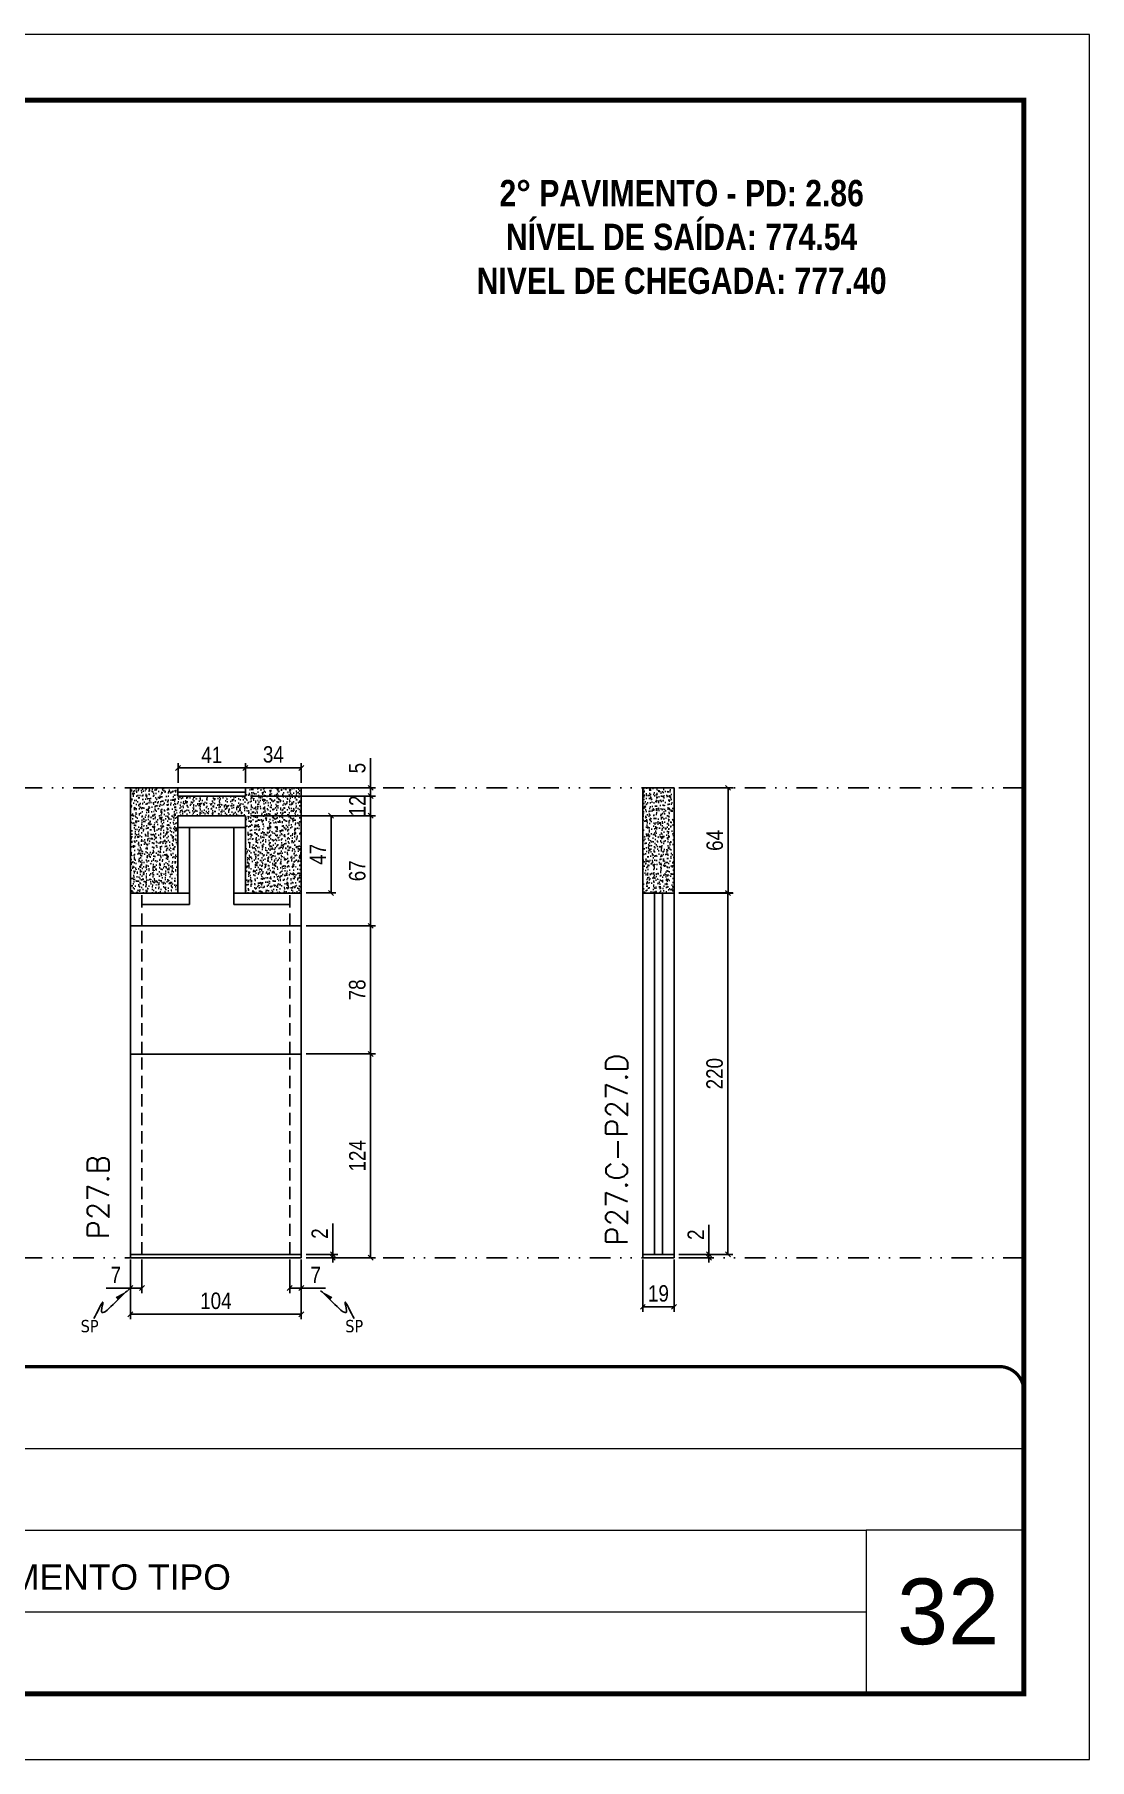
# Model space of a CAD drawing. Extents: x 808 to 7089, y -98 to 17032.
# Drawn here: x 6447 to 7089, y 7942 to 8992 of the extents above; entities that cross this region are included whole.
import ezdxf

# ---------------------------------------------------------------- set-up
doc = ezdxf.new("R2010")
doc.units = 0
for name, pattern in [('CONTINUO', [0]), ('DASHED', [0.75, 0.5, -0.25]), ('DIVIDE2', [0.625, 0.25, -0.125, 0, -0.125, 0, -0.125]), ('HIDDEN', [0.375, 0.25, -0.125])]:
    doc.linetypes.add(name, pattern=pattern)
for name, color, linetype, lineweight in [('CARIMBO', 255, 'Continuous', 9), ('Folhas', 255, 'Continuous', 9), ('SARRAFO DE PRESSAO', 251, 'DASHED', 9), ('Texto Seção', 7, 'Continuous', 15)]:
    doc.layers.add(name, color=color, linetype=linetype, lineweight=lineweight)
for name, color, linetype in [('COTA', 241, 'Continuous'), ('NOMENCLATURA', 7, 'Continuous'), ('Nível', 160, 'Continuous'), ('Painéis', 200, 'Continuous'), ('SARR_2.2x7', 40, 'Continuous'), ('SARR_EDITAR', 141, 'Continuous'), ('Sarrafo de Pressão', 42, 'HIDDEN'), ('texto', 7, 'Continuous')]:
    doc.layers.add(name, color=color, linetype=linetype)
doc.styles.add('ARIAL', font='arial.ttf')
doc.styles.add('COTA TECNICA', font='techl___.ttf', dxfattribs={"height": 10})
doc.styles.add('COTA TECNICA-50', font='techl___.ttf', dxfattribs={"height": 10})
doc.styles.add('REGUA-120', font='ROMANS.shx', dxfattribs={"height": 15})
doc.styles.add('ROMANC', font='techb___.ttf', dxfattribs={"height": 2.5})
doc.styles.get("Standard").update_dxf_attribs({"font": 'arial.ttf'})
doc.dimstyles.new('COTA PAINEL-50', dxfattribs={"dimtxt": 10, "dimasz": 3, "dimexe": 3, "dimexo": 3, "dimgap": 3, "dimtad": 1, "dimdec": 1, "dimzin": 12, "dimdsep": 46, "dimtxsty": 'COTA TECNICA-50', "dimblk1": 'OBLIQUE', "dimblk2": 'OBLIQUE', "dimsah": 1, "dimcen": 0.9, "dimclrd": 4, "dimclre": 4, "dimclrt": 240, "dimadec": 1, "dimazin": 3, "dimtfac": 1, "dimtdec": 1, "dimtmove": 0, "dimatfit": 3, "dimfxl": 1, "dimtolj": 1, "dimtzin": 12, "dimarcsym": 0})
doc.dimstyles.new('PAINEL', dxfattribs={"dimtxt": 10, "dimasz": 3, "dimexe": 3, "dimexo": 3, "dimgap": 3, "dimtad": 1, "dimdec": 1, "dimzin": 12, "dimdsep": 46, "dimtxsty": 'COTA TECNICA', "dimblk1": 'OBLIQUE', "dimblk2": 'OBLIQUE', "dimsah": 1, "dimcen": 0.9, "dimclrd": 4, "dimclre": 4, "dimclrt": 240, "dimadec": 1, "dimazin": 3, "dimtfac": 1, "dimtdec": 1, "dimtmove": 0, "dimatfit": 3, "dimfxl": 1, "dimtolj": 1, "dimtzin": 12, "dimarcsym": 0})
doc.dimstyles.get("Standard").update_dxf_attribs({"dimtxt": 0.18, "dimasz": 0.18, "dimexe": 0.18, "dimexo": 0.0625, "dimgap": 0.09, "dimtad": 0, "dimtih": 1, "dimtoh": 1, "dimdec": 4, "dimzin": 0, "dimdsep": 46, "dimtxsty": 'Standard', "dimcen": 0.09, "dimadec": 0, "dimazin": 0, "dimtfac": 1, "dimtdec": 4, "dimtofl": 0, "dimtmove": 0, "dimatfit": 3, "dimfxl": 1, "dimtolj": 1, "dimtzin": 0, "dimarcsym": 0})

# ---------------------------------------------------------------- blocks, each defined once
blk = doc.blocks.new('9999999999')
at = {"color": 30, "linetype": 'CONTINUO'}
for p, q in [((98564.6, 34379.6), (99584, 34379.6)), ((98564.6, 34329.8), (99488, 34329.8)), ((99584, 34329.8), (99488, 34329.8)), ((99488, 34329.8), (99488, 34230.2)), ((98564.6, 34280), (99488, 34280))]:
    blk.add_line(p, q, dxfattribs=at)
at = {"color": 30, "linetype": 'CONTINUO', "const_width": 2}
blk.add_lwpolyline([(99584, 34230.2), (99584, 34414.4, 0.414214), (99569, 34429.4), (98229, 34429.4, 0.414214), (98214, 34414.4), (98214, 34245.2, 0.414214), (98229, 34230.2), (99584, 34230.2)], format="xyb", dxfattribs=at)
at = {"layer": 'Folhas'}
blk.add_lwpolyline([(98139, 34190.2), (99624, 34190.2), (99624, 35240.2), (98139, 35240.2)], close=True, dxfattribs=at)
at = {"layer": 'Folhas', "color": 30, "const_width": 3}
blk.add_lwpolyline([(98214, 34230.2), (99584, 34230.2), (99584, 35200.2), (98214, 35200.2)], close=True, dxfattribs=at)
at = {"color": 7, "linetype": 'Continuous', "ltscale": 5, "style": 'ARIAL'}
blk.add_text('2°, 3° E PAVIMENTO TIPO', height=15.483, dxfattribs=at).set_placement((98837.7, 34293.5))
blk = doc.blocks.new('_Oblique')
at = {"color": 0, "linetype": 'ByBlock', "lineweight": -2}
blk.add_line((-0.5, -0.5), (0.5, 0.5), dxfattribs=at)
blk = doc.blocks.new('*D674')
at = {"layer": 'COTA', "color": 4, "lineweight": -2, "transparency": 16777216}
for p, q in [((6816.8, 8246.9), (6816.8, 8215)), ((6835.8, 8246.9), (6835.8, 8215)), ((6816.8, 8218), (6835.8, 8218))]:
    blk.add_line(p, q, dxfattribs=at)
at = {"layer": 'Defpoints', "color": 0, "transparency": 16777216}
for p in [(6816.8, 8249.9), (6835.8, 8249.9), (6835.8, 8218)]:
    blk.add_point(p, dxfattribs=at)
at = {"layer": 'COTA', "color": 4, "lineweight": -2, "transparency": 16777216, "xscale": 3, "yscale": 3, "zscale": 3, "rotation": 180}
blk.add_blockref('_Oblique', (6816.8, 8218), dxfattribs=at)
at = {"layer": 'COTA', "color": 4, "lineweight": -2, "transparency": 16777216, "xscale": 3, "yscale": 3, "zscale": 3}
blk.add_blockref('_Oblique', (6835.8, 8218), dxfattribs=at)
at = {"layer": 'COTA', "color": 240, "transparency": 16777216, "insert": (6826.3, 8226.1), "char_height": 10, "attachment_point": 5, "style": 'COTA TECNICA'}
blk.add_mtext('\\A1;19', dxfattribs=at)
blk = doc.blocks.new('*D675')
at = {"layer": 'COTA', "color": 4, "lineweight": -2, "transparency": 16777216}
for p, q in [((6838.8, 8469.9), (6871.6, 8469.9)), ((6868.6, 8249.9), (6868.6, 8469.9)), ((6838.8, 8249.9), (6871.6, 8249.9))]:
    blk.add_line(p, q, dxfattribs=at)
at = {"layer": 'Defpoints', "color": 0, "transparency": 16777216}
for p in [(6835.8, 8469.9), (6868.6, 8469.9), (6835.8, 8249.9)]:
    blk.add_point(p, dxfattribs=at)
at = {"layer": 'COTA', "color": 4, "lineweight": -2, "transparency": 16777216, "xscale": 3, "yscale": 3, "zscale": 3}
for p, rotation in [((6868.6, 8469.9), 90), ((6868.6, 8249.9), 270)]:
    blk.add_blockref('_Oblique', p, dxfattribs=dict(at, rotation=rotation))
at = {"layer": 'COTA', "color": 240, "transparency": 16777216, "insert": (6860.5, 8359.9), "char_height": 10, "attachment_point": 5, "rotation": 90, "style": 'COTA TECNICA'}
blk.add_mtext('\\A1;220', dxfattribs=at)
blk = doc.blocks.new('*D676')
at = {"layer": 'COTA', "color": 4, "lineweight": -2, "transparency": 16777216}
for p, q in [((6857, 8249.9), (6857, 8268)), ((6838.8, 8249.9), (6860, 8249.9)), ((6838.8, 8247.9), (6860, 8247.9)), ((6857, 8247.9), (6857, 8249.9)), ((6857, 8247.9), (6857, 8244.9))]:
    blk.add_line(p, q, dxfattribs=at)
at = {"layer": 'Defpoints', "color": 0, "transparency": 16777216}
for p in [(6835.8, 8249.9), (6835.8, 8247.9), (6857, 8249.9)]:
    blk.add_point(p, dxfattribs=at)
at = {"layer": 'COTA', "color": 4, "lineweight": -2, "transparency": 16777216, "xscale": 3, "yscale": 3, "zscale": 3}
for p, rotation in [((6857, 8249.9), 270), ((6857, 8247.9), 90)]:
    blk.add_blockref('_Oblique', p, dxfattribs=dict(at, rotation=rotation))
at = {"layer": 'COTA', "color": 240, "transparency": 16777216, "insert": (6849, 8261.9), "char_height": 10, "attachment_point": 5, "rotation": 90, "style": 'COTA TECNICA-50'}
blk.add_mtext('\\A1;2', dxfattribs=at)
blk = doc.blocks.new('*D1761')
at = {"layer": 'COTA', "color": 4, "linetype": 'ByBlock', "lineweight": -2, "transparency": 16777216}
for p, q in [((6838.8, 8533.9), (6871.7, 8533.9)), ((6868.7, 8533.9), (6868.7, 8469.8)), ((6838.8, 8469.8), (6871.7, 8469.8))]:
    blk.add_line(p, q, dxfattribs=at)
at = {"layer": 'Defpoints', "color": 0, "linetype": 'ByBlock', "transparency": 16777216}
for p in [(6835.8, 8533.9), (6835.8, 8469.8), (6868.7, 8469.8)]:
    blk.add_point(p, dxfattribs=at)
at = {"layer": 'COTA', "color": 4, "linetype": 'ByBlock', "lineweight": -2, "transparency": 16777216, "xscale": 3, "yscale": 3, "zscale": 3}
for p, rotation in [((6868.7, 8533.9), 90), ((6868.7, 8469.8), 270)]:
    blk.add_blockref('_Oblique', p, dxfattribs=dict(at, rotation=rotation))
at = {"layer": 'COTA', "color": 240, "linetype": 'ByBlock', "transparency": 16777216, "insert": (6860.6, 8501.9), "char_height": 10, "attachment_point": 5, "rotation": 90, "style": 'COTA TECNICA'}
blk.add_mtext('\\A1;64', dxfattribs=at)
blk = doc.blocks.new('*D786')
at = {"layer": 'COTA', "color": 4, "lineweight": -2, "transparency": 16777216}
for p, q in [((6504.9, 8246.9), (6504.9, 8210.5)), ((6608.9, 8246.9), (6608.9, 8210.5)), ((6608.9, 8213.5), (6504.9, 8213.5))]:
    blk.add_line(p, q, dxfattribs=at)
at = {"layer": 'Defpoints', "color": 0, "transparency": 16777216}
for p in [(6504.9, 8249.9), (6608.9, 8249.9), (6504.9, 8213.5)]:
    blk.add_point(p, dxfattribs=at)
at = {"layer": 'COTA', "color": 4, "lineweight": -2, "transparency": 16777216, "xscale": 3, "yscale": 3, "zscale": 3, "rotation": 180}
blk.add_blockref('_Oblique', (6504.9, 8213.5), dxfattribs=at)
at = {"layer": 'COTA', "color": 4, "lineweight": -2, "transparency": 16777216, "xscale": 3, "yscale": 3, "zscale": 3}
blk.add_blockref('_Oblique', (6608.9, 8213.5), dxfattribs=at)
at = {"layer": 'COTA', "color": 240, "transparency": 16777216, "insert": (6556.9, 8221.6), "char_height": 10, "attachment_point": 5, "style": 'COTA TECNICA'}
blk.add_mtext('\\A1;104', dxfattribs=at)
blk = doc.blocks.new('*D787')
at = {"layer": 'COTA', "color": 4, "lineweight": -2, "transparency": 16777216}
for p, q in [((6601.9, 8246.9), (6601.9, 8226.4)), ((6608.9, 8244.9), (6608.9, 8226.4)), ((6601.9, 8229.4), (6608.9, 8229.4)), ((6608.9, 8229.4), (6623.6, 8229.4))]:
    blk.add_line(p, q, dxfattribs=at)
at = {"layer": 'Defpoints', "color": 0, "transparency": 16777216}
for p in [(6601.9, 8249.9), (6608.9, 8247.9), (6608.9, 8229.4)]:
    blk.add_point(p, dxfattribs=at)
at = {"layer": 'COTA', "color": 4, "lineweight": -2, "transparency": 16777216, "xscale": 3, "yscale": 3, "zscale": 3, "rotation": 180}
blk.add_blockref('_Oblique', (6601.9, 8229.4), dxfattribs=at)
at = {"layer": 'COTA', "color": 4, "lineweight": -2, "transparency": 16777216, "xscale": 3, "yscale": 3, "zscale": 3}
blk.add_blockref('_Oblique', (6608.9, 8229.4), dxfattribs=at)
at = {"layer": 'COTA', "color": 240, "transparency": 16777216, "insert": (6617.7, 8237.4), "char_height": 10, "attachment_point": 5, "style": 'COTA TECNICA-50'}
blk.add_mtext('\\A1;7', dxfattribs=at)
blk = doc.blocks.new('*D788')
at = {"layer": 'COTA', "color": 4, "lineweight": -2, "transparency": 16777216}
for p, q in [((6504.9, 8244.9), (6504.9, 8226.4)), ((6511.9, 8246.9), (6511.9, 8226.4)), ((6504.9, 8229.4), (6490.1, 8229.4)), ((6511.9, 8229.4), (6504.9, 8229.4))]:
    blk.add_line(p, q, dxfattribs=at)
at = {"layer": 'Defpoints', "color": 0, "transparency": 16777216}
for p in [(6504.9, 8247.9), (6511.9, 8249.9), (6504.9, 8229.4)]:
    blk.add_point(p, dxfattribs=at)
at = {"layer": 'COTA', "color": 4, "lineweight": -2, "transparency": 16777216, "xscale": 3, "yscale": 3, "zscale": 3, "rotation": 180}
blk.add_blockref('_Oblique', (6504.9, 8229.4), dxfattribs=at)
at = {"layer": 'COTA', "color": 4, "lineweight": -2, "transparency": 16777216, "xscale": 3, "yscale": 3, "zscale": 3}
blk.add_blockref('_Oblique', (6511.9, 8229.4), dxfattribs=at)
at = {"layer": 'COTA', "color": 240, "transparency": 16777216, "insert": (6496, 8237.4), "char_height": 10, "attachment_point": 5, "style": 'COTA TECNICA-50'}
blk.add_mtext('\\A1;7', dxfattribs=at)
blk = doc.blocks.new('*D789')
at = {"layer": 'COTA', "color": 4, "linetype": 'ByBlock', "lineweight": -2, "transparency": 16777216}
for p, q in [((6611.9, 8371.9), (6654.1, 8371.9)), ((6651.1, 8247.9), (6651.1, 8371.9)), ((6611.9, 8247.9), (6654.1, 8247.9))]:
    blk.add_line(p, q, dxfattribs=at)
at = {"layer": 'Defpoints', "color": 0, "linetype": 'ByBlock', "transparency": 16777216}
for p in [(6608.9, 8371.9), (6651.1, 8371.9), (6608.9, 8247.9)]:
    blk.add_point(p, dxfattribs=at)
at = {"layer": 'COTA', "color": 4, "linetype": 'ByBlock', "lineweight": -2, "transparency": 16777216, "xscale": 3, "yscale": 3, "zscale": 3}
for p, rotation in [((6651.1, 8371.9), 90), ((6651.1, 8247.9), 270)]:
    blk.add_blockref('_Oblique', p, dxfattribs=dict(at, rotation=rotation))
at = {"layer": 'COTA', "color": 240, "linetype": 'ByBlock', "transparency": 16777216, "insert": (6643, 8309.9), "char_height": 10, "attachment_point": 5, "rotation": 90, "style": 'COTA TECNICA'}
blk.add_mtext('\\A1;124', dxfattribs=at)
blk = doc.blocks.new('*D790')
at = {"layer": 'COTA', "color": 4, "lineweight": -2, "transparency": 16777216}
for p, q in [((6628.1, 8249.9), (6628.1, 8268.7)), ((6611.9, 8249.9), (6631.1, 8249.9)), ((6611.9, 8247.9), (6631.1, 8247.9)), ((6628.1, 8247.9), (6628.1, 8249.9)), ((6628.1, 8247.9), (6628.1, 8244.9))]:
    blk.add_line(p, q, dxfattribs=at)
at = {"layer": 'Defpoints', "color": 0, "transparency": 16777216}
for p in [(6608.9, 8249.9), (6608.9, 8247.9), (6628.1, 8247.9)]:
    blk.add_point(p, dxfattribs=at)
at = {"layer": 'COTA', "color": 4, "lineweight": -2, "transparency": 16777216, "xscale": 3, "yscale": 3, "zscale": 3}
for p, rotation in [((6628.1, 8249.9), 270), ((6628.1, 8247.9), 90)]:
    blk.add_blockref('_Oblique', p, dxfattribs=dict(at, rotation=rotation))
at = {"layer": 'COTA', "color": 240, "transparency": 16777216, "insert": (6620.1, 8262.6), "char_height": 10, "attachment_point": 5, "rotation": 90, "style": 'COTA TECNICA-50'}
blk.add_mtext('\\A1;2', dxfattribs=at)
blk = doc.blocks.new('*D791')
at = {"layer": 'COTA', "color": 4, "linetype": 'ByBlock', "lineweight": -2, "transparency": 16777216}
for p, q in [((6611.9, 8371.9), (6654.1, 8371.9)), ((6651.1, 8247.9), (6651.1, 8371.9)), ((6611.9, 8247.9), (6654.1, 8247.9))]:
    blk.add_line(p, q, dxfattribs=at)
at = {"layer": 'Defpoints', "color": 0, "linetype": 'ByBlock', "transparency": 16777216}
for p in [(6608.9, 8371.9), (6651.1, 8371.9), (6608.9, 8247.9)]:
    blk.add_point(p, dxfattribs=at)
at = {"layer": 'COTA', "color": 4, "linetype": 'ByBlock', "lineweight": -2, "transparency": 16777216, "xscale": 3, "yscale": 3, "zscale": 3}
for p, rotation in [((6651.1, 8371.9), 90), ((6651.1, 8247.9), 270)]:
    blk.add_blockref('_Oblique', p, dxfattribs=dict(at, rotation=rotation))
at = {"layer": 'COTA', "color": 240, "linetype": 'ByBlock', "transparency": 16777216, "insert": (6643, 8309.9), "char_height": 10, "attachment_point": 5, "rotation": 90, "style": 'COTA TECNICA'}
blk.add_mtext('\\A1;124', dxfattribs=at)
blk = doc.blocks.new('*D792')
at = {"layer": 'COTA', "color": 4, "lineweight": -2, "transparency": 16777216}
for p, q in [((6574.9, 8536.9), (6574.9, 8549)), ((6608.9, 8536.9), (6608.9, 8549)), ((6574.9, 8546), (6608.9, 8546))]:
    blk.add_line(p, q, dxfattribs=at)
at = {"layer": 'Defpoints', "color": 0, "transparency": 16777216}
for p in [(6608.9, 8546), (6574.9, 8533.9), (6608.9, 8533.9)]:
    blk.add_point(p, dxfattribs=at)
at = {"layer": 'COTA', "color": 4, "lineweight": -2, "transparency": 16777216, "xscale": 3, "yscale": 3, "zscale": 3, "rotation": 180}
blk.add_blockref('_Oblique', (6574.9, 8546), dxfattribs=at)
at = {"layer": 'COTA', "color": 4, "lineweight": -2, "transparency": 16777216, "xscale": 3, "yscale": 3, "zscale": 3}
blk.add_blockref('_Oblique', (6608.9, 8546), dxfattribs=at)
at = {"layer": 'COTA', "color": 240, "transparency": 16777216, "insert": (6591.9, 8554.2), "char_height": 10, "attachment_point": 5, "style": 'COTA TECNICA-50'}
blk.add_mtext('\\A1;34', dxfattribs=at)
blk = doc.blocks.new('*D793')
at = {"layer": 'COTA', "color": 4, "lineweight": -2, "transparency": 16777216}
for p, q in [((6577.9, 8516.9), (6654.1, 8516.9)), ((6651.1, 8516.9), (6651.1, 8449.9)), ((6611.9, 8449.9), (6654.1, 8449.9))]:
    blk.add_line(p, q, dxfattribs=at)
at = {"layer": 'Defpoints', "color": 0, "transparency": 16777216}
for p in [(6574.9, 8516.9), (6608.9, 8449.9), (6651.1, 8449.9)]:
    blk.add_point(p, dxfattribs=at)
at = {"layer": 'COTA', "color": 4, "lineweight": -2, "transparency": 16777216, "xscale": 3, "yscale": 3, "zscale": 3}
for p, rotation in [((6651.1, 8516.9), 90), ((6651.1, 8449.9), 270)]:
    blk.add_blockref('_Oblique', p, dxfattribs=dict(at, rotation=rotation))
at = {"layer": 'COTA', "color": 240, "transparency": 16777216, "insert": (6643, 8483.4), "char_height": 10, "attachment_point": 5, "rotation": 90, "style": 'COTA TECNICA'}
blk.add_mtext('\\A1;67', dxfattribs=at)
blk = doc.blocks.new('*D1762')
at = {"layer": 'COTA', "color": 4, "lineweight": -2, "transparency": 16777216}
for p, q in [((6611.9, 8449.9), (6654.1, 8449.9)), ((6651.1, 8449.9), (6651.1, 8371.9)), ((6611.9, 8371.9), (6654.1, 8371.9))]:
    blk.add_line(p, q, dxfattribs=at)
at = {"layer": 'Defpoints', "color": 0, "transparency": 16777216}
for p in [(6608.9, 8449.9), (6608.9, 8371.9), (6651.1, 8371.9)]:
    blk.add_point(p, dxfattribs=at)
at = {"layer": 'COTA', "color": 4, "lineweight": -2, "transparency": 16777216, "xscale": 3, "yscale": 3, "zscale": 3}
for p, rotation in [((6651.1, 8449.9), 90), ((6651.1, 8371.9), 270)]:
    blk.add_blockref('_Oblique', p, dxfattribs=dict(at, rotation=rotation))
at = {"layer": 'COTA', "color": 240, "transparency": 16777216, "insert": (6643, 8410.9), "char_height": 10, "attachment_point": 5, "rotation": 90, "style": 'COTA TECNICA'}
blk.add_mtext('\\A1;78', dxfattribs=at)
blk = doc.blocks.new('*D1763')
at = {"layer": 'COTA', "color": 4, "lineweight": -2, "transparency": 16777216}
for p, q in [((6577.9, 8516.9), (6630, 8516.9)), ((6627, 8516.9), (6627, 8469.9)), ((6611.9, 8469.9), (6630, 8469.9))]:
    blk.add_line(p, q, dxfattribs=at)
at = {"layer": 'Defpoints', "color": 0, "transparency": 16777216}
for p in [(6574.9, 8516.9), (6608.9, 8469.9), (6627, 8469.9)]:
    blk.add_point(p, dxfattribs=at)
at = {"layer": 'COTA', "color": 4, "lineweight": -2, "transparency": 16777216, "xscale": 3, "yscale": 3, "zscale": 3}
for p, rotation in [((6627, 8516.9), 90), ((6627, 8469.9), 270)]:
    blk.add_blockref('_Oblique', p, dxfattribs=dict(at, rotation=rotation))
at = {"layer": 'COTA', "color": 240, "transparency": 16777216, "insert": (6619, 8493.4), "char_height": 10, "attachment_point": 5, "rotation": 90, "style": 'COTA TECNICA'}
blk.add_mtext('\\A1;47', dxfattribs=at)
blk = doc.blocks.new('*D1764')
at = {"layer": 'COTA', "color": 4, "lineweight": -2, "transparency": 16777216}
for p, q in [((6577.9, 8528.9), (6654.1, 8528.9)), ((6651.1, 8516.9), (6651.1, 8528.9)), ((6577.9, 8516.9), (6654.1, 8516.9))]:
    blk.add_line(p, q, dxfattribs=at)
at = {"layer": 'Defpoints', "color": 0, "transparency": 16777216}
for p in [(6574.9, 8528.9), (6651.1, 8528.9), (6574.9, 8516.9)]:
    blk.add_point(p, dxfattribs=at)
at = {"layer": 'COTA', "color": 4, "lineweight": -2, "transparency": 16777216, "xscale": 3, "yscale": 3, "zscale": 3}
for p, rotation in [((6651.1, 8528.9), 90), ((6651.1, 8516.9), 270)]:
    blk.add_blockref('_Oblique', p, dxfattribs=dict(at, rotation=rotation))
at = {"layer": 'COTA', "color": 240, "transparency": 16777216, "insert": (6643, 8522.9), "char_height": 10, "attachment_point": 5, "rotation": 90, "style": 'COTA TECNICA'}
blk.add_mtext('\\A1;12', dxfattribs=at)
blk = doc.blocks.new('*D1765')
at = {"layer": 'COTA', "color": 4, "lineweight": -2, "transparency": 16777216}
for p, q in [((6651.1, 8533.9), (6651.1, 8552)), ((6577.9, 8533.9), (6654.1, 8533.9)), ((6577.9, 8528.9), (6654.1, 8528.9)), ((6651.1, 8528.9), (6651.1, 8533.9)), ((6651.1, 8528.9), (6651.1, 8525.9))]:
    blk.add_line(p, q, dxfattribs=at)
at = {"layer": 'Defpoints', "color": 0, "transparency": 16777216}
for p in [(6574.9, 8533.9), (6574.9, 8528.9), (6651.1, 8533.9)]:
    blk.add_point(p, dxfattribs=at)
at = {"layer": 'COTA', "color": 4, "lineweight": -2, "transparency": 16777216, "xscale": 3, "yscale": 3, "zscale": 3}
for p, rotation in [((6651.1, 8533.9), 270), ((6651.1, 8528.9), 90)]:
    blk.add_blockref('_Oblique', p, dxfattribs=dict(at, rotation=rotation))
at = {"layer": 'COTA', "color": 240, "transparency": 16777216, "insert": (6643, 8545.9), "char_height": 10, "attachment_point": 5, "rotation": 90, "style": 'COTA TECNICA'}
blk.add_mtext('\\A1;5', dxfattribs=at)
blk = doc.blocks.new('*D1766')
at = {"layer": 'COTA', "color": 4, "lineweight": -2, "transparency": 16777216}
for p, q in [((6533.9, 8536.9), (6533.9, 8549)), ((6574.9, 8536.9), (6574.9, 8549)), ((6533.9, 8546), (6574.9, 8546))]:
    blk.add_line(p, q, dxfattribs=at)
at = {"layer": 'Defpoints', "color": 0, "transparency": 16777216}
for p in [(6574.9, 8546), (6533.9, 8533.9), (6574.9, 8533.9)]:
    blk.add_point(p, dxfattribs=at)
at = {"layer": 'COTA', "color": 4, "lineweight": -2, "transparency": 16777216, "xscale": 3, "yscale": 3, "zscale": 3, "rotation": 180}
blk.add_blockref('_Oblique', (6533.9, 8546), dxfattribs=at)
at = {"layer": 'COTA', "color": 4, "lineweight": -2, "transparency": 16777216, "xscale": 3, "yscale": 3, "zscale": 3}
blk.add_blockref('_Oblique', (6574.9, 8546), dxfattribs=at)
at = {"layer": 'COTA', "color": 240, "transparency": 16777216, "insert": (6554.4, 8554), "char_height": 10, "attachment_point": 5, "style": 'COTA TECNICA'}
blk.add_mtext('\\A1;41', dxfattribs=at)

msp = doc.modelspace()

# ---------------------------------------------------------------- hatches: boundary and pattern name
at = {"layer": 'COTA', "linetype": 'ByBlock'}
h = msp.add_hatch(dxfattribs=at)
h.set_pattern_fill('AR-CONC', color=256, scale=0.03)
h.set_pattern_definition([(50, (-1928.2363, 4421.873), (5.46554, -0.4781726), [0.5715, -6.2865]), (355, (-1928.2363, 4421.873), (-1.0573026, 5.7317054), [0.4572, -5.0292175]), (100.451445, (-1927.781, 4421.833), (4.4082374, 5.2535326), [0.4857003, -5.3427073]), (46.1842, (-1928.2363, 4423.397), (8.132371, -1.26127), [0.85725, -9.42975]), (96.63556, (-1927.559, 4423.292), (7.122124, 7.422784), [0.728551, -8.014068]), (351.18415, (-1928.236, 4423.397), (7.122124, 7.422784), [0.685799, -7.543792]), (21, (-1927.4743, 4423.016), (4.5484317, -3.067956), [0.5715, -6.2865]), (326, (-1927.4743, 4423.016), (1.854061, 5.525639), [0.4572, -5.0292]), (71.451445, (-1927.0953, 4422.76), (6.4024926, 2.457683), [0.4857003, -5.342698]), (37.5, (-1928.2363, 4421.8729), (0.0926581, 2.53665117), [0, -4.96824, 0, -5.1054, 0, -5.04825]), (7.5, (-1928.2363, 4421.873), (2.0045899, 3.00541724), [0, -2.91084, 0, -4.85394, 0, -1.92405]), (327.5, (-1929.9356, 4421.8729), (4.06771786, -0.1718623), [0, -1.905, 0, -5.9436, 0, -7.8867]), (317.5, (-1930.6976, 4421.873), (4.4438754, 0.7627947), [0, -2.4765, 0, -3.94716, 0, -5.6007])])
h.paths.add_polyline_path([(6533.85, 8528.86), (6533.85, 8533.86), (6504.85, 8533.86), (6504.85, 8469.86), (6533.85, 8469.86), (6533.85, 8516.86), (6574.85, 8516.86), (6574.85, 8469.86), (6608.85, 8469.86), (6608.85, 8533.86), (6574.85, 8533.86), (6574.85, 8528.86)])
h = msp.add_hatch(dxfattribs=at)
h.set_pattern_fill('AR-CONC', color=256, scale=0.03)
h.set_pattern_definition([(50, (-2272.313, 4421.873), (5.46554, -0.4781726), [0.5715, -6.2865]), (355, (-2272.313, 4421.873), (-1.0573026, 5.7317054), [0.4572, -5.0292175]), (100.451445, (-2271.8576, 4421.833), (4.4082374, 5.2535326), [0.4857003, -5.3427073]), (46.1842, (-2272.313, 4423.397), (8.132371, -1.26127), [0.85725, -9.42975]), (96.63556, (-2271.635, 4423.292), (7.122124, 7.422784), [0.728551, -8.014068]), (351.18415, (-2272.313, 4423.397), (7.122124, 7.422784), [0.685799, -7.543792]), (21, (-2271.551, 4423.016), (4.5484317, -3.067956), [0.5715, -6.2865]), (326, (-2271.551, 4423.016), (1.854061, 5.525639), [0.4572, -5.0292]), (71.451445, (-2271.172, 4422.76), (6.4024926, 2.457683), [0.4857003, -5.342698]), (37.5, (-2272.313, 4421.8729), (0.0926581, 2.53665117), [0, -4.96824, 0, -5.1054, 0, -5.04825]), (7.5, (-2272.313, 4421.873), (2.0045899, 3.00541724), [0, -2.91084, 0, -4.85394, 0, -1.92405]), (327.5, (-2274.0123, 4421.8729), (4.06771786, -0.1718623), [0, -1.905, 0, -5.9436, 0, -7.8867]), (317.5, (-2274.7743, 4421.873), (4.4438754, 0.7627947), [0, -2.4765, 0, -3.94716, 0, -5.6007])])
h.paths.add_polyline_path([(6835.81, 8533.86), (6816.81, 8533.86), (6816.81, 8469.84), (6835.81, 8469.84)])

# ---------------------------------------------------------------- linework, layer by layer
for p, q in [((6504.85, 8533.86), (6504.85, 8533.86)), ((6504.85, 8469.86), (6504.85, 8533.86)), ((6504.85, 8533.86), (6533.85, 8533.86)), ((6574.85, 8533.86), (6608.85, 8533.86)), ((6608.85, 8469.86), (6608.85, 8533.86)), ((6504.85, 8469.86), (6504.85, 8469.86))]:
    msp.add_line(p, q, dxfattribs=at)
msp.add_lwpolyline([(6816.81, 8469.84), (6835.81, 8469.84), (6835.81, 8533.86), (6816.81, 8533.86)], close=True, dxfattribs=at)
at = {"layer": 'Nível', "color": 4, "linetype": 'DIVIDE2', "ltscale": 50}
for p, q in [((5998.34, 8533.86), (7048.67, 8533.86)), ((5998.34, 8247.86), (7048.67, 8247.86))]:
    msp.add_line(p, q, dxfattribs=at)
at = {"layer": 'Painéis'}
for p, q in [((6533.85, 8516.86), (6574.85, 8516.86)), ((6533.85, 8516.86), (6533.85, 8469.86)), ((6574.85, 8516.86), (6574.85, 8469.86)), ((6504.85, 8371.86), (6504.85, 8469.86)), ((6533.85, 8469.86), (6504.85, 8469.86)), ((6574.85, 8469.86), (6608.85, 8469.86)), ((6608.85, 8469.86), (6608.85, 8371.86)), ((6816.81, 8469.86), (6816.81, 8249.86)), ((6816.81, 8469.86), (6835.81, 8469.86)), ((6816.81, 8469.86), (6835.81, 8469.86)), ((6835.81, 8469.86), (6835.81, 8249.86)), ((6504.85, 8449.86), (6608.85, 8449.86)), ((6816.81, 8249.86), (6835.81, 8249.86)), ((6816.81, 8249.86), (6835.81, 8249.86)), ((6816.81, 8247.86), (6816.81, 8249.86)), ((6835.81, 8247.86), (6816.81, 8247.86)), ((6835.81, 8249.86), (6835.81, 8247.86))]:
    msp.add_line(p, q, dxfattribs=at)
for points in [[(6533.85, 8533.86), (6574.85, 8533.86), (6574.85, 8528.86), (6533.85, 8528.86)], [(6504.85, 8371.86), (6608.85, 8371.86), (6608.85, 8249.86), (6504.85, 8249.86)], [(6504.85, 8247.86), (6608.85, 8247.86), (6608.85, 8249.86), (6504.85, 8249.86)]]:
    msp.add_lwpolyline(points, close=True, dxfattribs=at)
at = {"layer": 'SARR_2.2x7'}
for p, q in [((6533.85, 8509.86), (6574.85, 8509.86)), ((6540.85, 8469.86), (6540.85, 8509.86)), ((6567.85, 8469.86), (6567.85, 8509.86)), ((6540.85, 8469.86), (6533.85, 8469.86)), ((6540.85, 8469.86), (6540.85, 8462.86)), ((6567.85, 8469.86), (6574.85, 8469.86)), ((6567.85, 8469.86), (6567.85, 8462.86)), ((6823.81, 8469.86), (6823.81, 8249.86)), ((6828.81, 8469.86), (6828.81, 8249.86)), ((6540.85, 8462.86), (6511.85, 8462.86)), ((6567.85, 8462.86), (6601.85, 8462.86))]:
    msp.add_line(p, q, dxfattribs=at)
at = {"layer": 'SARR_EDITAR', "linetype": 'Continuous'}
msp.add_line((6533.85, 8531.36), (6574.85, 8531.36), dxfattribs=at)
at = {"layer": 'Sarrafo de Pressão', "ltscale": 30}
for p, q in [((6511.85, 8449.86), (6511.85, 8469.86)), ((6601.85, 8449.86), (6601.85, 8469.86)), ((6511.85, 8371.86), (6511.85, 8449.86)), ((6601.85, 8371.86), (6601.85, 8449.86)), ((6511.85, 8249.86), (6511.85, 8371.86)), ((6601.85, 8249.86), (6601.85, 8371.86))]:
    msp.add_line(p, q, dxfattribs=at)

# ---------------------------------------------------------------- block references
at = {"layer": 'SARRAFO DE PRESSAO', "color": 6, "linetype": 'ByBlock'}
msp.add_blockref('9999999999', (-92535.31, -26247.75), dxfattribs=at)

# ---------------------------------------------------------------- texts
at = {"layer": 'CARIMBO', "style": 'ARIAL'}
msp.add_text('32', height=40, dxfattribs=at).set_placement((6971.53, 8012.6))
at = {"layer": 'NOMENCLATURA', "color": 2, "insert": (6840.41, 8930.59), "char_height": 16, "attachment_point": 2, "style": 'ROMANC'}
msp.add_mtext_dynamic_manual_height_columns('\\P2° PAVIMENTO - PD: 2.86\\PNÍVEL DE SAÍDA: 774.54\\PNIVEL DE CHEGADA: 777.40', width=328.3607, gutter_width=1, heights=[0], dxfattribs=at)
at = {"layer": 'texto', "color": 0, "char_height": 7.5, "attachment_point": 5}
for insert in [(6480.07, 8206.19), (6641.1, 8206.19)]:
    msp.add_mtext('{\\fTahoma|b0|i0|c0|p34;\\C4;SP}', dxfattribs=dict(at, insert=insert))
at = {"layer": 'Texto Seção', "char_height": 13, "width": 285.3299, "attachment_point": 7, "rotation": 90, "style": 'REGUA-120'}
for s, insert in [('P27.C-P27.D', (6807.36, 8255.28)), ('P27.B', (6491.75, 8259.12))]:
    msp.add_mtext(s, dxfattribs=dict(at, insert=insert))

# ---------------------------------------------------------------- dimensions: what is measured, and where the dimension line sits
at = {"layer": 'COTA'}
for base, p1, p2, dimstyle, picture, middle in [((6574.85, 8545.96), (6533.85, 8533.86), (6574.85, 8533.86), 'PAINEL', '*D1766', (6554.35, 8554.03)), ((6608.85, 8545.96), (6574.85, 8533.86), (6608.85, 8533.86), 'COTA PAINEL-50', '*D792', (6591.85, 8554.18)), ((6608.85, 8229.35), (6601.85, 8249.86), (6608.85, 8247.86), 'COTA PAINEL-50', '*D787', (6617.72, 8237.43))]:
    dim = msp.add_linear_dim(base=base, p1=p1, p2=p2, dimstyle=dimstyle, dxfattribs=at)
    dim.commit()
    dim.dimension.update_dxf_attribs({"geometry": picture, "text_midpoint": middle})
for base, p1, p2, angle, dimstyle, picture, middle in [((6651.08, 8533.86), (6574.85, 8528.86), (6574.85, 8533.86), 90, 'PAINEL', '*D1765', (6642.97, 8545.91)), ((6651.08, 8449.86), (6574.85, 8516.86), (6608.85, 8449.86), 90, 'PAINEL', '*D793', (6642.98, 8483.36)), ((6627.03, 8469.86), (6574.85, 8516.86), (6608.85, 8469.86), 90, 'PAINEL', '*D1763', (6618.96, 8493.36)), ((6651.08, 8371.86), (6608.85, 8449.86), (6608.85, 8371.86), 90, 'PAINEL', '*D1762', (6642.99, 8410.86)), ((6504.85, 8229.35), (6511.85, 8249.86), (6504.85, 8247.86), 180, 'COTA PAINEL-50', '*D788', (6495.99, 8237.43))]:
    dim = msp.add_linear_dim(base=base, p1=p1, p2=p2, angle=angle, dimstyle=dimstyle, dxfattribs=at)
    dim.commit()
    dim.dimension.update_dxf_attribs({"geometry": picture, "text_midpoint": middle})
for base, p1, p2, dimstyle, picture, middle in [((6651.08, 8528.86), (6574.85, 8516.86), (6574.85, 8528.86), 'PAINEL', '*D1764', (6651.08, 8522.86)), ((6628.11, 8247.86), (6608.85, 8249.86), (6608.85, 8247.86), 'COTA PAINEL-50', '*D790', (6628.11, 8262.61)), ((6857, 8249.86), (6835.81, 8247.86), (6835.81, 8249.86), 'COTA PAINEL-50', '*D676', (6857, 8261.92))]:
    dim = msp.add_linear_dim(base=base, p1=p1, p2=p2, angle=90, dimstyle=dimstyle, dxfattribs=at)
    dim.commit()
    dim.dimension.update_dxf_attribs({"geometry": picture, "text_midpoint": middle, "dimtype": 160})
at = {"layer": 'COTA', "linetype": 'ByBlock'}
dim = msp.add_linear_dim(base=(6868.66, 8469.84), p1=(6835.81, 8533.86), p2=(6835.81, 8469.84), angle=90, dimstyle='PAINEL', dxfattribs=at)
dim.commit()
dim.dimension.update_dxf_attribs({"geometry": '*D1761', "text_midpoint": (6860.56, 8501.85)})
at = {"layer": 'COTA'}
for base, p1, p2, angle, picture, middle in [((6868.63, 8469.86), (6835.81, 8249.86), (6835.81, 8469.86), 90, '*D675', (6860.52, 8359.86)), ((6504.85, 8213.5), (6608.85, 8249.86), (6504.85, 8249.86), 180, '*D786', (6556.85, 8221.61))]:
    dim = msp.add_linear_dim(base=base, p1=p1, p2=p2, angle=angle, dimstyle='PAINEL', override={"dimarcsym": 2}, dxfattribs=at)
    dim.commit()
    dim.dimension.update_dxf_attribs({"geometry": picture, "text_midpoint": middle})
at = {"layer": 'COTA', "linetype": 'ByBlock'}
for picture in ['*D789', '*D791']:
    dim = msp.add_aligned_dim(p1=(6608.85, 8247.86), p2=(6608.85, 8371.86), distance=-42.23, dimstyle='PAINEL', dxfattribs=at)
    dim.commit()
    dim.dimension.update_dxf_attribs({"geometry": picture, "text_midpoint": (6643.01, 8309.86)})
at = {"layer": 'COTA'}
dim = msp.add_linear_dim(base=(6835.81, 8217.97), p1=(6816.81, 8249.86), p2=(6835.81, 8249.86), dimstyle='PAINEL', override={"dimarcsym": 2}, dxfattribs=at)
dim.commit()
dim.dimension.update_dxf_attribs({"geometry": '*D674', "text_midpoint": (6826.31, 8226.06)})

# ---------------------------------------------------------------- leaders
at = {"layer": 'COTA', "path_type": 1}
for points in [[(6503.02, 8227.68), (6487.24, 8215.85), (6488.16, 8220.66), (6482.61, 8210.88)], [(6620.68, 8227.68), (6636.47, 8215.85), (6635.54, 8220.66), (6641.09, 8210.88)]]:
    msp.add_leader(points, dimstyle='Standard', override={"dimasz": 8}, dxfattribs=at)

doc.saveas('drawing.dxf')
